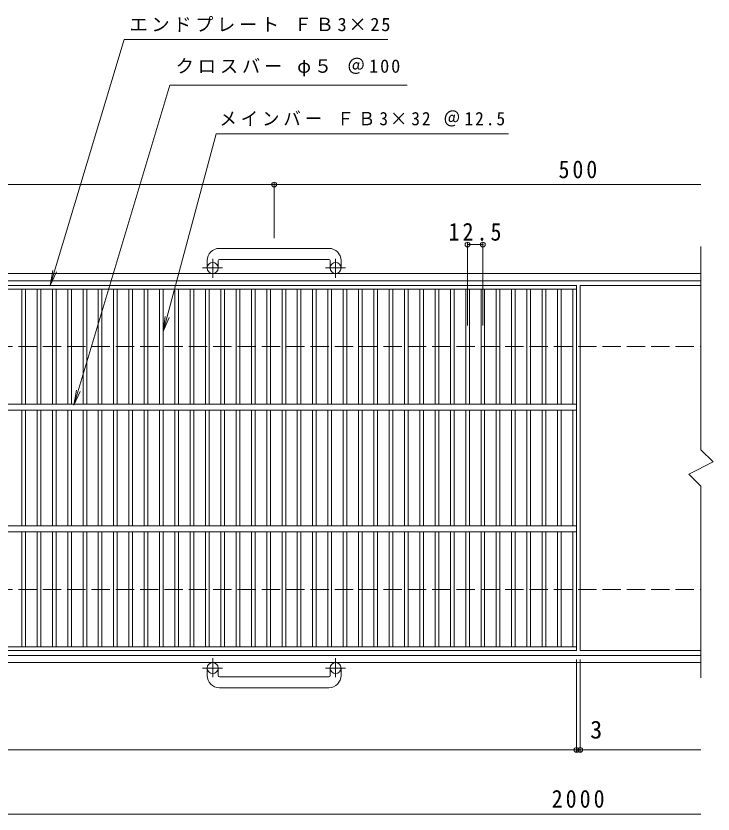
# Model space of a CAD drawing. Units: millimetres, scale not verified. Extents: x -898 to 862, y -687 to 512.
# Drawn here: x -324 to 249, y -145 to 512 of the extents above; entities that cross this region are included whole.
import ezdxf
from ezdxf.enums import TextEntityAlignment as Align

# ---------------------------------------------------------------- set-up
doc = ezdxf.new("R2010")
doc.units = ezdxf.units.MM
doc.header["$LTSCALE"] = 5
doc.header["$PDMODE"] = 32
doc.header["$PDSIZE"] = 4
doc.linetypes.add('CHAIN1', pattern=[8, 5, -1, 1, -1])
doc.linetypes.add('DASHED3', pattern=[4, 3, -1])
for name, color, linetype, lineweight in [('A-1_ピット', 2, 'Continuous', 9), ('A-2_蓋', 3, 'Continuous', 9), ('A-4_寸法', 7, 'Continuous', 9)]:
    doc.layers.add(name, color=color, linetype=linetype, lineweight=lineweight)
doc.styles.add('ＭＳ ゴシック', font='')
doc.styles.get('ＭＳ ゴシック').set_extended_font_data('MS Gothic')

msp = doc.modelspace()

# ---------------------------------------------------------------- linework, layer by layer
at = {"layer": 'A-1_ピット'}
for p, q in [((239.086, 321.964), (239.086, 154.797)), ((-66.621, 320.397), (-156.622, 320.397)), ((-166.622, 310.397), (-166.622, 304.298)), ((-157.622, 310.397), (-157.622, 304.298)), ((-156.622, 311.398), (-66.621, 311.398)), ((-65.621, 310.397), (-65.621, 304.298)), ((-56.622, 310.397), (-56.622, 304.298)), ((-861.622, 299.798), (239.086, 299.798)), ((-861.622, 293.797), (239.086, 293.797)), ((239.086, 124.797), (239.086, -32.607)), ((239.086, -14.202), (-861.622, -14.202)), ((239.086, -20.202), (-861.622, -20.202)), ((-166.622, -30.802), (-166.622, -24.703)), ((-157.622, -30.802), (-157.622, -24.703)), ((-65.621, -30.802), (-65.621, -24.703)), ((-56.622, -30.802), (-56.622, -24.703)), ((-156.622, -31.802), (-66.621, -31.802)), ((-66.621, -40.802), (-156.622, -40.802))]:
    msp.add_line(p, q, dxfattribs=at)
at = {"layer": 'A-1_ピット', "linetype": 'CHAIN1'}
for p, q in [((-162.121, 296.19), (-162.121, 311.788)), ((-61.122, 296.19), (-61.122, 311.788)), ((-153.959, 304.298), (-170.366, 304.298)), ((-52.958, 304.298), (-69.366, 304.298)), ((-162.121, -16.595), (-162.121, -32.193)), ((-61.122, -16.595), (-61.122, -32.193)), ((-153.959, -24.703), (-170.366, -24.703)), ((-52.958, -24.703), (-69.366, -24.703))]:
    msp.add_line(p, q, dxfattribs=at)
at = {"layer": 'A-1_ピット', "linetype": 'DASHED3'}
for p, q in [((-861.622, 239.798), (239.086, 239.798)), ((-861.622, 39.797), (239.086, 39.797))]:
    msp.add_line(p, q, dxfattribs=at)
at = {"layer": 'A-1_ピット'}
msp.add_lwpolyline([(239.086, 154.797), (249.086, 144.798), (229.086, 134.798), (239.086, 124.797)], dxfattribs=at)
for centre in [(-162.121, 304.298), (-61.122, 304.298), (-162.121, -24.703), (-61.122, -24.703)]:
    msp.add_circle(centre, 4.5, dxfattribs=at)
for centre, radius, start, end in [((-156.622, 310.397), 10, 90, 180), ((-66.621, 310.397), 10, 0, 90), ((-156.622, 310.397), 1, 90, 180), ((-66.621, 310.397), 1, 0, 90), ((-156.622, -30.802), 10, 180, 270), ((-156.622, -30.802), 1, 180, 270), ((-66.621, -30.802), 10, 270, 0), ((-66.621, -30.802), 1, 270, 0)]:
    msp.add_arc(centre, radius, start, end, dxfattribs=at)
at = {"layer": 'A-2_蓋'}
for p, q in [((-860.122, 289.797), (136.879, 289.797)), ((136.879, 289.797), (136.879, -10.202)), ((139.878, 289.797), (139.878, -10.202)), ((139.878, 289.797), (239.086, 289.797)), ((-860.122, 286.798), (136.879, 286.798)), ((-319.001, 286.798), (-319.001, 192.297)), ((-316.001, 286.798), (-316.001, 192.297)), ((-306.421, 286.798), (-306.421, 192.297)), ((-303.421, 286.798), (-303.421, 192.297)), ((-293.841, 286.798), (-293.841, 192.297)), ((-290.841, 286.798), (-290.841, 192.297)), ((-281.261, 286.798), (-281.261, 192.297)), ((-278.26, 286.798), (-278.26, 192.297)), ((-268.681, 286.798), (-268.681, 192.297)), ((-265.681, 286.798), (-265.681, 192.297)), ((-256.101, 286.798), (-256.101, 192.297)), ((-253.101, 286.798), (-253.101, 192.297)), ((-243.521, 286.798), (-243.521, 192.297)), ((-240.521, 286.798), (-240.521, 192.297)), ((-230.941, 286.798), (-230.941, 192.297)), ((-227.941, 286.798), (-227.941, 192.297)), ((-218.361, 286.798), (-218.361, 192.297)), ((-215.361, 286.798), (-215.361, 192.297)), ((-205.781, 286.798), (-205.781, 192.297)), ((-202.781, 286.798), (-202.781, 192.297)), ((-193.2, 286.798), (-193.2, 192.297)), ((-190.201, 286.798), (-190.201, 192.297)), ((-180.62, 286.798), (-180.62, 192.297)), ((-177.62, 286.798), (-177.62, 192.297)), ((-168.041, 286.798), (-168.041, 192.297)), ((-165.04, 286.798), (-165.04, 192.297)), ((-155.461, 286.798), (-155.461, 192.297)), ((-152.46, 286.798), (-152.46, 192.297)), ((-142.881, 286.798), (-142.881, 192.297)), ((-139.88, 286.798), (-139.88, 192.297)), ((-130.301, 286.798), (-130.301, 192.297)), ((-127.301, 286.798), (-127.301, 192.297)), ((-117.721, 286.798), (-117.721, 192.297)), ((-114.721, 286.798), (-114.721, 192.297)), ((-105.141, 286.798), (-105.141, 192.297)), ((-102.141, 286.798), (-102.141, 192.297)), ((-92.561, 286.798), (-92.561, 192.297)), ((-89.561, 286.798), (-89.561, 192.297)), ((-79.981, 286.798), (-79.981, 192.297)), ((-76.981, 286.798), (-76.981, 192.297)), ((-67.4, 286.798), (-67.4, 192.297)), ((-64.4, 286.798), (-64.4, 192.297)), ((-54.821, 286.798), (-54.821, 192.297)), ((-51.82, 286.798), (-51.82, 192.297)), ((-42.24, 286.798), (-42.24, 192.297)), ((-39.24, 286.798), (-39.24, 192.297)), ((-29.661, 286.798), (-29.661, 192.297)), ((-26.66, 286.798), (-26.66, 192.297)), ((-17.081, 286.798), (-17.081, 192.297)), ((-14.081, 286.798), (-14.081, 192.297)), ((-4.501, 286.798), (-4.501, 192.297)), ((-1.501, 286.798), (-1.501, 192.297)), ((8.079, 286.798), (8.079, 192.297)), ((11.079, 286.798), (11.079, 192.297)), ((20.659, 286.798), (20.659, 192.297)), ((23.659, 286.798), (23.659, 192.297)), ((33.239, 286.798), (33.239, 192.297)), ((36.239, 286.798), (36.239, 192.297)), ((45.819, 286.798), (45.819, 192.297)), ((48.819, 286.798), (48.819, 192.297)), ((58.4, 286.798), (58.4, 192.297)), ((61.4, 286.798), (61.4, 192.297)), ((70.98, 286.798), (70.98, 192.297)), ((73.98, 286.798), (73.98, 192.297)), ((83.56, 286.798), (83.56, 192.297)), ((86.56, 286.798), (86.56, 192.297)), ((96.14, 286.798), (96.14, 192.297)), ((99.139, 286.798), (99.139, 192.297)), ((108.719, 286.798), (108.719, 192.297)), ((111.72, 286.798), (111.72, 192.297)), ((121.299, 286.798), (121.299, 192.297)), ((124.299, 286.798), (124.299, 192.297)), ((133.879, 286.798), (133.879, 192.297)), ((-860.122, 192.297), (136.879, 192.297)), ((-860.122, 187.298), (136.879, 187.298)), ((-319.001, 187.298), (-319.001, 92.297)), ((-316.001, 187.298), (-316.001, 92.297)), ((-306.421, 187.298), (-306.421, 92.297)), ((-303.421, 187.298), (-303.421, 92.297)), ((-293.841, 187.298), (-293.841, 92.297)), ((-290.841, 187.298), (-290.841, 92.297)), ((-281.261, 187.298), (-281.261, 92.297)), ((-278.26, 187.298), (-278.26, 92.297)), ((-268.681, 187.298), (-268.681, 92.297)), ((-265.681, 187.298), (-265.681, 92.297)), ((-256.101, 187.298), (-256.101, 92.297)), ((-253.101, 187.298), (-253.101, 92.297)), ((-243.521, 187.298), (-243.521, 92.297)), ((-240.521, 187.298), (-240.521, 92.297)), ((-230.941, 187.298), (-230.941, 92.297)), ((-227.941, 187.298), (-227.941, 92.297)), ((-218.361, 187.298), (-218.361, 92.297)), ((-215.361, 187.298), (-215.361, 92.297)), ((-205.781, 187.298), (-205.781, 92.297)), ((-202.781, 187.298), (-202.781, 92.297)), ((-193.2, 187.298), (-193.2, 92.297)), ((-190.201, 187.298), (-190.201, 92.297)), ((-180.62, 187.298), (-180.62, 92.297)), ((-177.62, 187.298), (-177.62, 92.297)), ((-168.041, 187.298), (-168.041, 92.297)), ((-165.04, 187.298), (-165.04, 92.297)), ((-155.461, 187.298), (-155.461, 92.297)), ((-152.46, 187.298), (-152.46, 92.297)), ((-142.881, 187.298), (-142.881, 92.297)), ((-139.88, 187.298), (-139.88, 92.297)), ((-130.301, 187.298), (-130.301, 92.297)), ((-127.301, 187.298), (-127.301, 92.297)), ((-117.721, 187.298), (-117.721, 92.297)), ((-114.721, 187.298), (-114.721, 92.297)), ((-105.141, 187.298), (-105.141, 92.297)), ((-102.141, 187.298), (-102.141, 92.297)), ((-92.561, 187.298), (-92.561, 92.297)), ((-89.561, 187.298), (-89.561, 92.297)), ((-79.981, 187.298), (-79.981, 92.297)), ((-76.981, 187.298), (-76.981, 92.297)), ((-67.4, 187.298), (-67.4, 92.297)), ((-64.4, 187.298), (-64.4, 92.297)), ((-54.821, 187.298), (-54.821, 92.297)), ((-51.82, 187.298), (-51.82, 92.297)), ((-42.24, 187.298), (-42.24, 92.297)), ((-39.24, 187.298), (-39.24, 92.297)), ((-29.661, 187.298), (-29.661, 92.297)), ((-26.66, 187.298), (-26.66, 92.297)), ((-17.081, 187.298), (-17.081, 92.297)), ((-14.081, 187.298), (-14.081, 92.297)), ((-4.501, 187.298), (-4.501, 92.297)), ((-1.501, 187.298), (-1.501, 92.297)), ((8.079, 187.298), (8.079, 92.297)), ((11.079, 187.298), (11.079, 92.297)), ((20.659, 187.298), (20.659, 92.297)), ((23.659, 187.298), (23.659, 92.297)), ((33.239, 187.298), (33.239, 92.297)), ((36.239, 187.298), (36.239, 92.297)), ((45.819, 187.298), (45.819, 92.297)), ((48.819, 187.298), (48.819, 92.297)), ((58.4, 187.298), (58.4, 92.297)), ((61.4, 187.298), (61.4, 92.297)), ((70.98, 187.298), (70.98, 92.297)), ((73.98, 187.298), (73.98, 92.297)), ((83.56, 187.298), (83.56, 92.297)), ((86.56, 187.298), (86.56, 92.297)), ((96.14, 187.298), (96.14, 92.297)), ((99.139, 187.298), (99.139, 92.297)), ((108.719, 187.298), (108.719, 92.297)), ((111.72, 187.298), (111.72, 92.297)), ((121.299, 187.298), (121.299, 92.297)), ((124.299, 187.298), (124.299, 92.297)), ((133.879, 187.298), (133.879, 92.297)), ((-860.122, 92.297), (136.879, 92.297)), ((-860.122, 87.298), (136.879, 87.298)), ((-319.001, 87.298), (-319.001, -7.202)), ((-316.001, 87.298), (-316.001, -7.202)), ((-306.421, 87.298), (-306.421, -7.202)), ((-303.421, 87.298), (-303.421, -7.202)), ((-293.841, 87.298), (-293.841, -7.202)), ((-290.841, 87.298), (-290.841, -7.202)), ((-281.261, 87.298), (-281.261, -7.202)), ((-278.26, 87.298), (-278.26, -7.202)), ((-268.681, 87.298), (-268.681, -7.202)), ((-265.681, 87.298), (-265.681, -7.202)), ((-256.101, 87.298), (-256.101, -7.202)), ((-253.101, 87.298), (-253.101, -7.202)), ((-243.521, 87.298), (-243.521, -7.202)), ((-240.521, 87.298), (-240.521, -7.202)), ((-230.941, 87.298), (-230.941, -7.202)), ((-227.941, 87.298), (-227.941, -7.202)), ((-218.361, 87.298), (-218.361, -7.202)), ((-215.361, 87.298), (-215.361, -7.202)), ((-205.781, 87.298), (-205.781, -7.202)), ((-202.781, 87.298), (-202.781, -7.202)), ((-193.2, 87.298), (-193.2, -7.202)), ((-190.201, 87.298), (-190.201, -7.202)), ((-180.62, 87.298), (-180.62, -7.202)), ((-177.62, 87.298), (-177.62, -7.202)), ((-168.041, 87.298), (-168.041, -7.202)), ((-165.04, 87.298), (-165.04, -7.202)), ((-155.461, 87.298), (-155.461, -7.202)), ((-152.46, 87.298), (-152.46, -7.202)), ((-142.881, 87.298), (-142.881, -7.202)), ((-139.88, 87.298), (-139.88, -7.202)), ((-130.301, 87.298), (-130.301, -7.202)), ((-127.301, 87.298), (-127.301, -7.202)), ((-117.721, 87.298), (-117.721, -7.202)), ((-114.721, 87.298), (-114.721, -7.202)), ((-105.141, 87.298), (-105.141, -7.202)), ((-102.141, 87.298), (-102.141, -7.202)), ((-92.561, 87.298), (-92.561, -7.202)), ((-89.561, 87.298), (-89.561, -7.202)), ((-79.981, 87.298), (-79.981, -7.202)), ((-76.981, 87.298), (-76.981, -7.202)), ((-67.4, 87.298), (-67.4, -7.202)), ((-64.4, 87.298), (-64.4, -7.202)), ((-54.821, 87.298), (-54.821, -7.202)), ((-51.82, 87.298), (-51.82, -7.202)), ((-42.24, 87.298), (-42.24, -7.202)), ((-39.24, 87.298), (-39.24, -7.202)), ((-29.661, 87.298), (-29.661, -7.202)), ((-26.66, 87.298), (-26.66, -7.202)), ((-17.081, 87.298), (-17.081, -7.202)), ((-14.081, 87.298), (-14.081, -7.202)), ((-4.501, 87.298), (-4.501, -7.202)), ((-1.501, 87.298), (-1.501, -7.202)), ((8.079, 87.298), (8.079, -7.202)), ((11.079, 87.298), (11.079, -7.202)), ((20.659, 87.298), (20.659, -7.202)), ((23.659, 87.298), (23.659, -7.202)), ((33.239, 87.298), (33.239, -7.202)), ((36.239, 87.298), (36.239, -7.202)), ((45.819, 87.298), (45.819, -7.202)), ((48.819, 87.298), (48.819, -7.202)), ((58.4, 87.298), (58.4, -7.202)), ((61.4, 87.298), (61.4, -7.202)), ((70.98, 87.298), (70.98, -7.202)), ((73.98, 87.298), (73.98, -7.202)), ((83.56, 87.298), (83.56, -7.202)), ((86.56, 87.298), (86.56, -7.202)), ((96.14, 87.298), (96.14, -7.202)), ((99.139, 87.298), (99.139, -7.202)), ((108.719, 87.298), (108.719, -7.202)), ((111.72, 87.298), (111.72, -7.202)), ((121.299, 87.298), (121.299, -7.202)), ((124.299, 87.298), (124.299, -7.202)), ((133.879, 87.298), (133.879, -7.202)), ((136.879, -7.202), (-860.122, -7.202)), ((136.879, -10.202), (-860.122, -10.202)), ((139.878, -10.202), (239.086, -10.202))]:
    msp.add_line(p, q, dxfattribs=at)
at = {"layer": 'A-4_寸法'}
for p, q in [((-295.586, 289.797), (-234.95, 492.261)), ((-234.95, 492.261), (-18.095, 492.261)), ((-276.127, 191.39), (-197.285, 454.64)), ((-197.285, 454.64), (-2.298, 454.64)), ((-111.622, 328.891), (-111.622, 374.371)), ((-861.622, 372.871), (239.086, 372.871)), ((47.344, 256.968), (47.344, 325.03)), ((47.344, 323.53), (59.924, 323.53)), ((59.924, 256.968), (59.924, 325.03)), ((-295.586, 289.797), (-293.594, 302.138)), ((-295.586, 289.797), (-290.468, 301.201)), ((-202.768, 252.047), (-201.136, 264.44)), ((-202.768, 252.047), (-197.984, 263.596)), ((-276.127, 191.39), (-274.134, 203.73)), ((-276.127, 191.39), (-271.009, 202.794)), ((136.878, -17.702), (136.878, -93.494)), ((139.878, -17.702), (139.878, -93.494)), ((-897.949, -91.994), (239.086, -91.994)), ((-861.622, -144.697), (239.086, -144.697))]:
    msp.add_line(p, q, dxfattribs=at)
msp.add_lwpolyline([(-202.768, 252.047), (-159.201, 414.64), (80.995, 414.64)], dxfattribs=at)
for p in [(-111.622, 372.871), (47.344, 323.53), (59.924, 323.53), (136.878, -91.994), (139.878, -91.994)]:
    msp.add_point(p, dxfattribs=at)

# ---------------------------------------------------------------- texts
at = {"layer": 'A-4_寸法', "color": 2, "style": 'ＭＳ ゴシック'}
msp.add_text('3', height=14.66, dxfattribs=at).set_placement((148.061, -86.994), align=Align.BOTTOM_LEFT)
at = {"layer": 'A-4_寸法', "char_height": 11, "attachment_point": 7, "style": 'ＭＳ ゴシック'}
for s, insert in [('\\T1.2;エンドプレート\\~ＦＢ3×25', (-230.527, 498.41)), ('\\T1.21;クロスバー\\~φ５\\~＠100', (-192.518, 461.836)), ('\\T1.23;\\W0.95;メインバー\\~ＦＢ3×32\\~＠12.5', (-156.596, 420.592))]:
    msp.add_mtext(s, dxfattribs=dict(at, insert=insert))
at = {"layer": 'A-4_寸法', "color": 2, "char_height": 14.66, "attachment_point": 7, "style": 'ＭＳ ゴシック'}
for s, insert in [('\\T1.27;\\W0.9;500', (122.128, 377.871)), ('\\T1.28;\\W0.9;12.5', (31.759, 326.53)), ('\\T1.28;\\W0.9;2000', (116.503, -139.697))]:
    msp.add_mtext(s, dxfattribs=dict(at, insert=insert))

doc.saveas('drawing.dxf')
